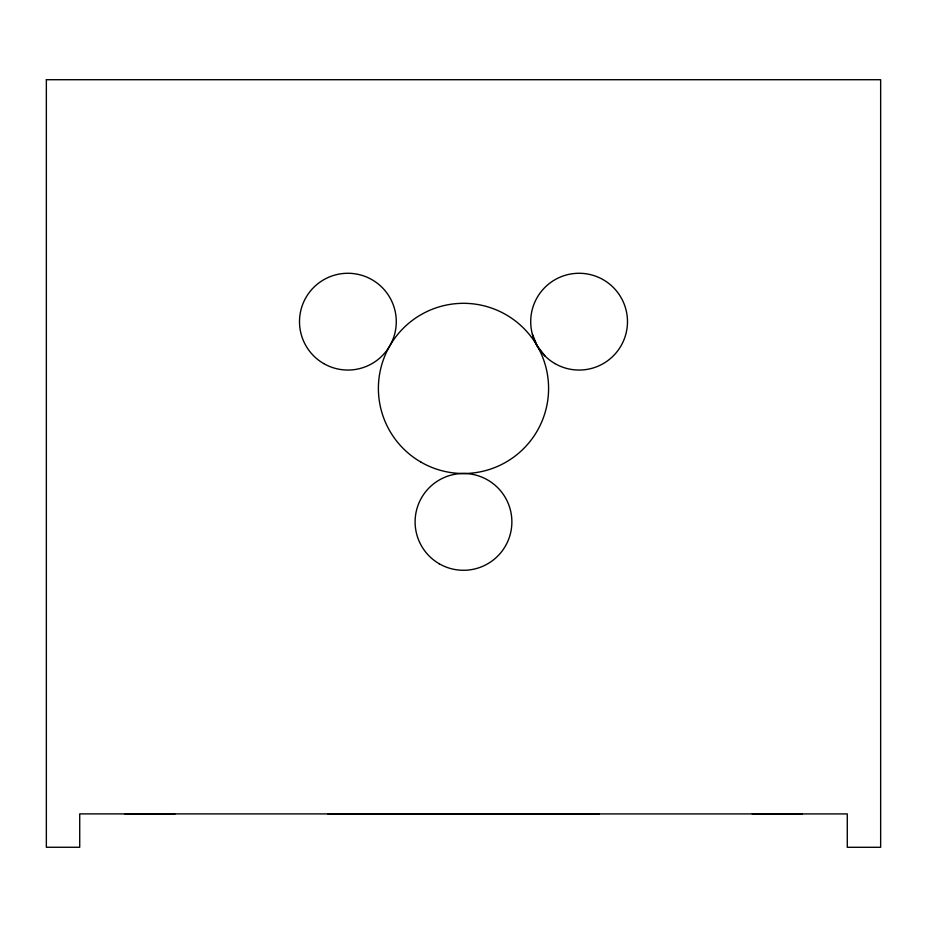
<?xml version="1.0" encoding="UTF-8"?>
<svg xmlns="http://www.w3.org/2000/svg" width="927" height="927" viewBox="0 0 927 927"><rect width="100%" height="100%" fill="white"/><g stroke="black" fill="none" stroke-linecap="round" stroke-linejoin="round"><path stroke-width="1.39" d="M124.925 813.894L174.983 813.894M599.19 813.883L327.81 813.871M752.318 813.906L802.376 813.906M544.879 355.887L537.185 345.864L532.353 334.195M46.35 79.71L46.35 847.266L79.722 847.266L79.722 813.894L847.278 813.918L847.278 847.29L880.65 847.29L880.65 79.71L46.35 79.71M420.939 462.109A85.099 85.099 0 0 0 548.587 388.413A85.099 85.099 0 0 0 420.939 314.716A85.099 85.099 0 0 0 420.939 462.109M439.294 563.801A48.389 48.389 0 0 0 511.878 521.901A48.389 48.389 0 0 0 439.294 479.989A48.389 48.389 0 0 0 439.294 563.801M323.697 363.569A48.389 48.389 0 0 0 396.281 321.669A48.389 48.389 0 0 0 323.697 279.757A48.389 48.389 0 0 0 323.697 363.569M554.902 363.569A48.389 48.389 0 0 0 627.486 321.669A48.389 48.389 0 0 0 554.902 279.757A48.389 48.389 0 0 0 554.902 363.569"/></g></svg>
